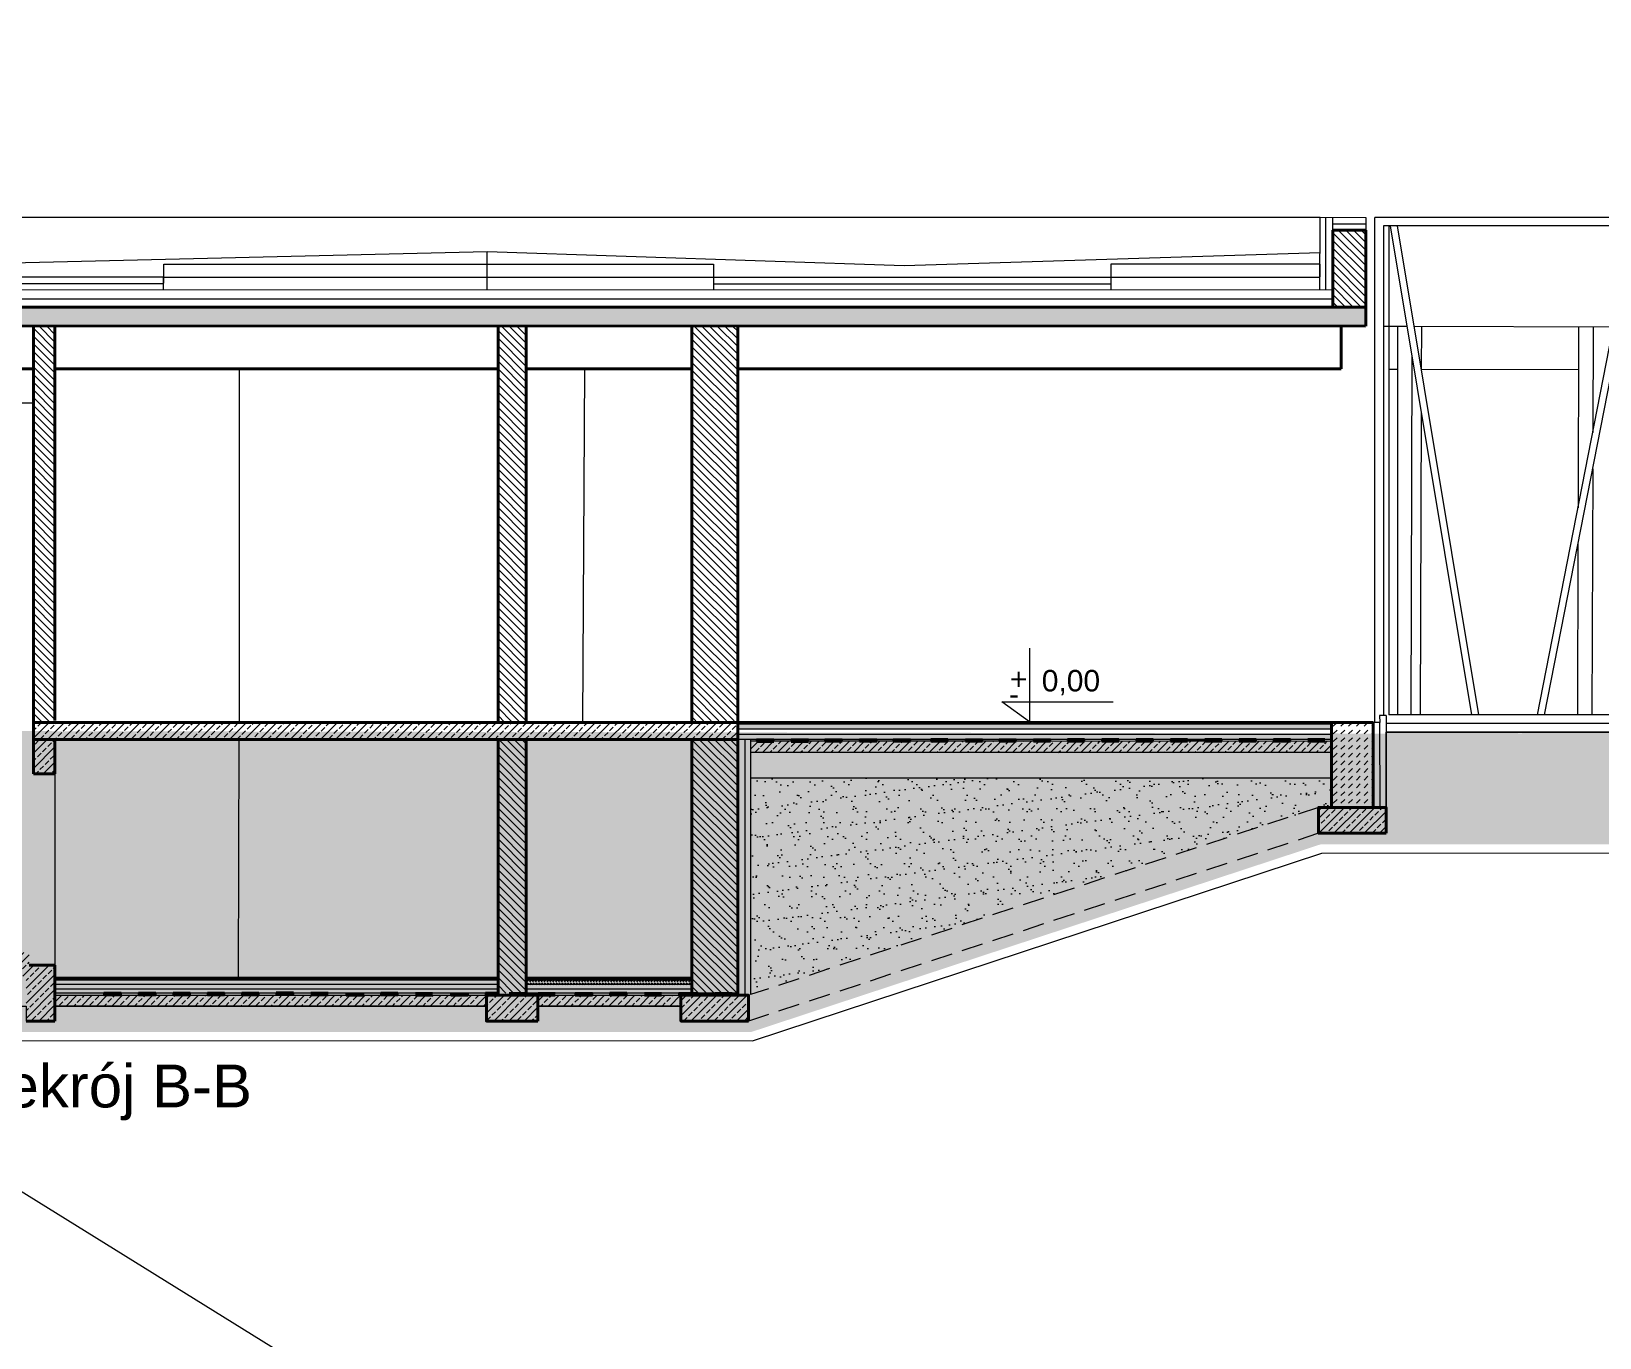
# Model space of a CAD drawing. Header units: millimetres. Extents: x -105266 to 178069, y 491 to 168574.
# Drawn here: x -73121 to -71294, y 32028 to 33551 of the extents above; entities that cross this region are included whole.
import ezdxf

# ---------------------------------------------------------------- set-up
doc = ezdxf.new("R2010")
doc.units = ezdxf.units.MM
doc.linetypes.add('HIDDENX2', pattern=[0.75, 0.5, -0.25])
for name, color, linetype, lineweight in [('A-L-W', 123, 'Continuous', 15), ('A-L-W-nad', 123, 'HIDDENX2', 15), ('A-sc murowane', 2, 'Continuous', 40), ('A-sc wykończenie', 6, 'Continuous', 18), ('A-SC-MUROWANE', 2, 'Continuous', 40), ('A-wykończenia', 6, 'Continuous', 13), ('AVG', 123, 'Continuous', 15), ('izolacja2', 4, 'BATTING', 9), ('stolarka', 1, 'Continuous', 5), ('ściany murowane', 2, 'Continuous', 40)]:
    doc.layers.add(name, color=color, linetype=linetype, lineweight=lineweight)
doc.styles.get("Standard").update_dxf_attribs({"font": 'arial.ttf'})
doc.linetypes.add('BATTING', pattern='A,0.00254,-2.54,[134,ltypeshp.shx,S=2.54,R=0,X=-2.54,Y=0],-5.08,[134,ltypeshp.shx,S=2.54,R=180,X=2.54,Y=0],-2.54', length=10.16254)
pattern_1 = [(37.5, (-104310.518, -15240.66), (-0.8000156, 24.470662), [0, -19.304, 0, -21.59, 0, -20.6375]), (7.5, (-104310.518, -15240.66), (22.476164, 35.841255), [0, -10.414, 0, -17.399, 0, -6.6675]), (327.5, (-104326.14, -15240.66), (39.5496185, 0.071859), [0, -6.35, 0, -22.86, 0, -29.845]), (317.5, (-104326.14, -15240.66), (38.177823, 11.146466), [0, -3.175, 0, -14.986, 0, -17.145])]
pattern_2 = [(45, (-104310.518, -15240.66), (-8.8388348, 8.8388348), []), (45, (-104301.693, -15240.66), (-8.8388348, 8.8388348), [6, -2.5])]
pattern_3 = [(315, (-104310.518, -15240.66), (4.49012806, 4.49012806), [])]

msp = doc.modelspace()

# ---------------------------------------------------------------- hatches: boundary and pattern name
h = msp.add_hatch()
h.set_pattern_fill('DASH', color=256, scale=0.75, angle=45)
h.set_pattern_definition([(45, (-98489.5947, -14279.0043), (2e-16, 3.36759605), [2.38125, -2.38125])])
edge = h.paths.add_edge_path()
edge.add_line((-71606.45, 32737.22), (-71606.45, 32743.23))
edge.add_line((-71606.45, 32737.22), (-72298.37, 32737.22))
edge.add_line((-72298.37, 32743.22), (-72298.37, 32737.22))
edge.add_line((-71606.46, 32743.23), (-72298.37, 32743.22))
h = msp.add_hatch()
h.set_pattern_fill('DASH', color=256, scale=0.75, angle=45)
h.set_pattern_definition([(45, (-96646.2346, -25122.3797), (2e-16, 3.367596045), [2.38125, -2.38125])])
edge = h.paths.add_edge_path()
edge.add_line((-72577.64, 32445.64), (-73093.98, 32445.63))
edge.add_line((-72577.64, 32439.65), (-72577.64, 32445.64))
edge.add_line((-72577.64, 32439.65), (-73093.98, 32439.63))
edge.add_line((-73093.98, 32445.63), (-73093.98, 32439.63))
h = msp.add_hatch()
h.set_pattern_fill('DASH', color=256, scale=0.75, angle=45)
h.set_pattern_definition([(45, (-96097.0407, -25122.3713), (2e-16, 3.367596045), [2.38125, -2.38125])])
edge = h.paths.add_edge_path()
edge.add_line((-72351.88, 32445.67), (-72544.78, 32445.64))
edge.add_line((-72351.88, 32439.67), (-72351.88, 32445.67))
edge.add_line((-72351.88, 32439.67), (-72544.78, 32439.64))
edge.add_line((-72544.78, 32445.64), (-72544.78, 32439.64))
at = {"layer": 'AVG', "linetype": 'Continuous', "ltscale": 50}
h = msp.add_hatch(dxfattribs=at)
h.set_pattern_fill('LINE', color=256, scale=2, angle=315)
h.set_pattern_definition(pattern_3)
edge = h.paths.add_edge_path()
edge.add_line((-71566.62, 33229.33), (-71604.93, 33229.33))
edge.add_line((-71604.93, 33229.33), (-71604.93, 33318.97))
edge.add_line((-71604.93, 33318.97), (-71566.61, 33318.97))
edge.add_line((-71566.61, 33318.97), (-71566.63, 33229.33))
h = msp.add_hatch(dxfattribs=at)
h.set_pattern_fill('JIS_STN_2.5', color=256, scale=5)
h.set_pattern_definition(pattern_2)
h.paths.add_polyline_path([(-73909.58, 33207.41), (-73906.89, 33213.53), (-73905.58, 33229.41), (-71566.62, 33229.33), (-71566.62, 33207.32)])
h = msp.add_hatch(dxfattribs=at)
h.set_pattern_fill('LINE', color=256, scale=2, angle=315)
h.set_pattern_definition(pattern_3)
h.paths.add_polyline_path([(-73118.96, 32745.35), (-73093.96, 32745.35), (-73093.93, 33207.36), (-73118.93, 33207.36)])
h = msp.add_hatch(dxfattribs=at)
h.set_pattern_fill('LINE', color=256, scale=2, angle=315)
h.set_pattern_definition(pattern_3)
h.paths.add_polyline_path([(-72544.77, 32745.32), (-72577.62, 32745.32), (-72577.59, 33207.32), (-72544.74, 33207.32)])
h = msp.add_hatch(dxfattribs=at)
h.set_pattern_fill('LINE', color=256, scale=2, angle=315)
h.set_pattern_definition(pattern_3)
h.paths.add_polyline_path([(-72351.83, 33207.31), (-72298.4, 33207.31), (-72298.4, 32747.31), (-72351.83, 32747.31)])
h = msp.add_hatch(dxfattribs=at)
h.set_pattern_fill('AR-SAND', color=256, scale=0.5)
h.set_pattern_definition(pattern_1)
edge = h.paths.add_edge_path()
edge.add_line((-75032.17, 32738.59), (-74967.58, 32511.75))
edge.add_line((-74967.58, 32511.75), (-74231.39, 32511.75))
edge.add_line((-74231.39, 32511.75), (-73845.06, 32384.4))
edge.add_line((-73845.06, 32384.4), (-72282.93, 32384.31))
edge.add_line((-72282.93, 32384.31), (-71619.48, 32603.02))
edge.add_line((-71619.48, 32603.02), (-70381.93, 32603.16))
edge.add_line((-70381.93, 32603.16), (-70336.86, 32730.07))
edge.add_line((-75032.16, 32738.55), (-74859.78, 32738.55))
edge.add_line((-74859.78, 32738.55), (-74859.78, 32554.87))
edge.add_line((-74859.78, 32554.87), (-74862.54, 32554.87))
edge.add_line((-74862.54, 32554.87), (-74862.54, 32524.83))
edge.add_line((-74862.54, 32524.83), (-74802.54, 32524.84))
edge.add_line((-74229.58, 32524.73), (-74802.54, 32524.84))
edge.add_line((-74229.58, 32524.75), (-73842.3, 32397.18))
edge.add_line((-73842.3, 32397.18), (-73782.3, 32397.18))
edge.add_line((-73782.3, 32397.18), (-73782.3, 32414.4))
edge.add_line((-73782.3, 32414.4), (-73556.49, 32414.39))
edge.add_line((-73556.49, 32414.39), (-73556.49, 32397.18))
edge.add_line((-73556.49, 32397.18), (-73496.49, 32397.19))
edge.add_line((-73496.49, 32397.19), (-73496.49, 32414.65))
edge.add_line((-73496.49, 32414.65), (-73127.52, 32414.65))
edge.add_line((-73127.52, 32414.65), (-73127.52, 32397.19))
edge.add_line((-73127.52, 32397.19), (-73093.98, 32397.19))
edge.add_line((-73093.98, 32397.19), (-73093.98, 32414.65))
edge.add_line((-73093.98, 32414.65), (-72591.21, 32414.67))
edge.add_line((-72591.21, 32414.67), (-72591.21, 32397.15))
edge.add_line((-72591.21, 32397.15), (-72531.21, 32397.15))
edge.add_line((-72531.21, 32397.15), (-72531.21, 32414.63))
edge.add_line((-72531.21, 32414.63), (-72364.55, 32414.63))
edge.add_line((-72364.55, 32414.63), (-72364.55, 32397.06))
edge.add_line((-72364.55, 32397.06), (-72285.74, 32397.06))
edge.add_line((-71621.57, 32616.02), (-72285.74, 32397.07))
edge.add_line((-71621.57, 32616.02), (-71542.76, 32616.02))
edge.add_line((-71542.76, 32616.02), (-71542.75, 32733.97))
edge.add_line((-71542.75, 32733.97), (-70460.98, 32733.91))
edge.add_line((-70460.98, 32733.91), (-70460.99, 32730.06))
edge.add_line((-70460.99, 32730.06), (-70336.86, 32730.07))
h = msp.add_hatch(dxfattribs=at)
h.set_pattern_fill('JIS_STN_2.5', color=256, scale=5)
h.set_pattern_definition(pattern_2)
edge = h.paths.add_edge_path()
edge.add_line((-73118.96, 32724.13), (-73118.96, 32745.35))
edge.add_line((-73118.96, 32745.35), (-72298.4, 32745.3))
edge.add_line((-72298.4, 32745.3), (-72298.4, 32725.31))
edge.add_line((-72298.4, 32725.31), (-73118.96, 32725.45))
h = msp.add_hatch(dxfattribs=at)
h.set_pattern_fill('DASH', color=256, scale=2, angle=45)
h.set_pattern_definition([(45, (-104310.518, -15240.66), (9e-16, 8.9802561), [6.35, -6.35])])
edge = h.paths.add_edge_path()
edge.add_line((-71557.76, 32646.15), (-71557.77, 32745.26))
edge.add_line((-71557.77, 32745.26), (-71606.42, 32745.26))
edge.add_line((-71606.42, 32745.26), (-71606.4, 32646.15))
edge.add_line((-71606.4, 32646.15), (-71557.76, 32646.15))
h = msp.add_hatch(dxfattribs=at)
h.set_pattern_fill('JIS_STN_2.5', color=256, scale=5)
h.set_pattern_definition(pattern_2)
h.paths.add_polyline_path([(-73118.96, 32685.36), (-73118.96, 32724.13), (-73093.96, 32724.13), (-73093.96, 32685.36)])
h = msp.add_hatch(dxfattribs=at)
h.set_pattern_fill('LINE', color=256, scale=2, angle=315)
h.set_pattern_definition(pattern_3)
h.paths.add_polyline_path([(-72544.78, 32429.66), (-72577.64, 32429.67), (-72577.64, 32725.36), (-72544.77, 32725.32)])
h = msp.add_hatch(dxfattribs=at)
h.set_pattern_fill('LINE', color=256, scale=2, angle=315)
h.set_pattern_definition(pattern_3)
h.paths.add_polyline_path([(-72351.88, 32429.65), (-72298.42, 32429.65), (-72298.4, 32725.31), (-72351.86, 32725.31)])
h = msp.add_hatch(dxfattribs=at)
h.set_pattern_fill('JIS_STN_2.5', color=256, scale=5)
h.set_pattern_definition([(45, (-95808.818, -25123.69), (-8.8388348, 8.8388348), []), (45, (-95799.993, -25123.69), (-8.8388348, 8.8388348), [6, -2.5])])
edge = h.paths.add_edge_path()
edge.add_line((-71606.42, 32710.22), (-71606.45, 32723.23))
edge.add_line((-71606.42, 32710.22), (-72283.4, 32710.22))
edge.add_line((-71606.45, 32723.23), (-72283.4, 32723.24))
edge.add_line((-72283.4, 32710.22), (-72283.4, 32723.24))
h = msp.add_hatch(dxfattribs=at)
h.set_pattern_fill('AR-SAND', color=256, scale=0.2)
h.set_pattern_definition([(37.5, (-95808.8575, -25125.8615), (-0.3200063, 9.7882647), [0, -7.7216, 0, -8.636, 0, -8.255]), (7.5, (-95808.858, -25125.861), (8.9904657, 14.336502), [0, -4.1656, 0, -6.9596, 0, -2.667]), (327.5, (-95815.106, -25125.8615), (15.8198474, 0.0287437), [0, -2.54, 0, -9.144, 0, -11.938]), (317.5, (-95815.106, -25125.861), (15.271129, 4.4585865), [0, -1.27, 0, -5.9944, 0, -6.858])])
edge = h.paths.add_edge_path()
edge.add_line((-71606.42, 32680.22), (-72283.4, 32680.22))
edge.add_line((-72283.4, 32680.22), (-72283.4, 32710.22))
edge.add_line((-71606.46, 32710.22), (-72283.4, 32710.22))
edge.add_line((-71606.46, 32678.05), (-71606.42, 32710.22))
h = msp.add_hatch(dxfattribs=at)
h.set_pattern_fill('AR-SAND', color=256, scale=0.5)
h.set_pattern_definition(pattern_1)
h.paths.add_polyline_path([(-71621.57, 32646.15), (-72283.42, 32427.95), (-72283.4, 32680.22), (-71606.42, 32680.18), (-71606.42, 32646.15)])
h = msp.add_hatch(dxfattribs=at)
h.set_pattern_fill('JIS_STN_2.5', color=256, scale=5)
h.set_pattern_definition(pattern_2)
h.paths.add_polyline_path([(-71542.76, 32616.03), (-71542.76, 32646.15), (-71621.57, 32646.15), (-71621.57, 32616.02)])
h = msp.add_hatch(dxfattribs=at)
h.set_pattern_fill('JIS_STN_2.5', color=256, scale=5)
h.set_pattern_definition(pattern_2)
edge = h.paths.add_edge_path()
edge.add_line((-73538.99, 32583.39), (-73538.99, 32597.39))
edge.add_line((-73538.99, 32597.39), (-73363.96, 32597.31))
edge.add_line((-73363.96, 32597.31), (-73363.96, 32582.4))
edge.add_line((-73363.96, 32582.4), (-73333.97, 32582.39))
edge.add_line((-73333.97, 32582.39), (-73333.97, 32567.39))
edge.add_line((-73333.97, 32567.39), (-73303.97, 32567.39))
edge.add_line((-73303.97, 32567.39), (-73303.97, 32552.39))
edge.add_line((-73303.97, 32552.39), (-73273.97, 32552.39))
edge.add_line((-73273.97, 32552.39), (-73273.97, 32537.39))
edge.add_line((-73273.97, 32537.39), (-73243.97, 32537.39))
edge.add_line((-73243.97, 32537.39), (-73243.97, 32522.39))
edge.add_line((-73243.97, 32522.39), (-73213.97, 32522.39))
edge.add_line((-73213.97, 32522.39), (-73213.97, 32507.39))
edge.add_line((-73213.97, 32507.39), (-73183.97, 32507.38))
edge.add_line((-73183.97, 32507.38), (-73183.97, 32492.38))
edge.add_line((-73183.97, 32492.38), (-73153.97, 32492.38))
edge.add_line((-73153.97, 32492.38), (-73153.97, 32477.38))
edge.add_line((-73153.97, 32477.38), (-73123.98, 32477.38))
edge.add_line((-73123.98, 32477.38), (-73123.98, 32462.38))
edge.add_line((-73123.98, 32462.38), (-73093.98, 32462.36))
edge.add_line((-73093.98, 32462.36), (-73093.98, 32397.19))
edge.add_line((-73093.98, 32397.19), (-73127.52, 32397.19))
edge.add_line((-73127.52, 32397.19), (-73127.52, 32447.66))
edge.add_line((-73127.52, 32447.66), (-73399.36, 32583.32))
edge.add_line((-73399.36, 32583.32), (-73538.99, 32583.32))
h = msp.add_hatch(dxfattribs=at)
h.set_pattern_fill('JIS_STN_2.5', color=256, scale=5)
h.set_pattern_definition([(45, (-103889.38, -15240.66), (-8.8388348, 8.8388348), []), (45, (-103880.555, -15240.66), (-8.8388348, 8.8388348), [6, -2.5])])
h.paths.add_polyline_path([(-73093.98, 32414.65), (-73093.98, 32427.22), (-72591.21, 32427.23), (-72591.21, 32414.65)])
h = msp.add_hatch(dxfattribs=at)
h.set_pattern_fill('JIS_STN_2.5', color=256, scale=5)
h.set_pattern_definition(pattern_2)
edge = h.paths.add_edge_path()
edge.add_line((-72531.21, 32397.16), (-72531.21, 32427.19))
edge.add_line((-72531.21, 32427.19), (-72591.21, 32427.19))
edge.add_line((-72591.21, 32427.19), (-72591.21, 32397.15))
edge.add_line((-72591.21, 32397.15), (-72531.21, 32397.15))
h = msp.add_hatch(dxfattribs=at)
h.set_pattern_fill('JIS_STN_2.5', color=256, scale=5)
h.set_pattern_definition([(45, (-103345.245, -15240.684), (-8.8388348, 8.8388348), []), (45, (-103336.42, -15240.684), (-8.8388348, 8.8388348), [6, -2.5])])
h.paths.add_polyline_path([(-72364.55, 32414.63), (-72364.56, 32427.18), (-72285.74, 32427.18), (-72285.74, 32427.19), (-72531.21, 32427.19), (-72531.21, 32414.63)])
h = msp.add_hatch(dxfattribs=at)
h.set_pattern_fill('JIS_STN_2.5', color=256, scale=5)
h.set_pattern_definition(pattern_2)
h.paths.add_polyline_path([(-72285.74, 32397.07), (-72285.74, 32427.18), (-72364.56, 32427.18), (-72364.55, 32397.06)])
at = {"layer": 'ściany murowane', "linetype": 'Continuous', "ltscale": 50}
h = msp.add_hatch(dxfattribs=at)
h.set_pattern_fill('LINE', color=5)
h.set_pattern_definition([(0, (-8852575.17947, -5705962.63428), (0, 0.125), [])])
edge = h.paths.add_edge_path()
edge.add_line((-71953.85, 32723.24), (-71953.85, 32725.24))
edge.add_line((-71953.85, 32725.24), (-71933.85, 32725.24))
edge.add_line((-71933.85, 32725.24), (-71933.85, 32723.24))
edge.add_line((-71933.85, 32723.24), (-72283.4, 32723.24))
h = msp.add_hatch(dxfattribs=at)
h.set_pattern_fill('LINE', color=5)
h.set_pattern_definition([(0, (-8852897.78722, -5705962.65283), (0, 0.125), [])])
edge = h.paths.add_edge_path()
edge.add_line((-72276.46, 32723.22), (-72276.46, 32725.22))
edge.add_line((-72276.46, 32725.22), (-72256.46, 32725.22))
edge.add_line((-72256.46, 32725.22), (-72256.46, 32723.22))
edge.add_line((-72256.46, 32723.22), (-72276.46, 32723.22))
h = msp.add_hatch(dxfattribs=at)
h.set_pattern_fill('LINE', color=5)
h.set_pattern_definition([(0, (-8852857.31166, -5705962.65525), (0, 0.125), [])])
edge = h.paths.add_edge_path()
edge.add_line((-72235.99, 32723.22), (-72235.99, 32725.22))
edge.add_line((-72235.99, 32725.22), (-72215.99, 32725.22))
edge.add_line((-72215.99, 32725.22), (-72215.99, 32723.22))
edge.add_line((-72215.99, 32723.22), (-72235.99, 32723.22))
h = msp.add_hatch(dxfattribs=at)
h.set_pattern_fill('LINE', color=5)
h.set_pattern_definition([(0, (-8852818.126, -5705962.63911), (0, 0.125), [])])
edge = h.paths.add_edge_path()
edge.add_line((-72196.8, 32723.23), (-72196.8, 32725.23))
edge.add_line((-72196.8, 32725.23), (-72176.8, 32725.23))
edge.add_line((-72176.8, 32725.23), (-72176.8, 32723.23))
edge.add_line((-72176.8, 32723.23), (-72196.8, 32723.23))
h = msp.add_hatch(dxfattribs=at)
h.set_pattern_fill('LINE', color=5)
h.set_pattern_definition([(0, (-8852777.65045, -5705962.64152), (0, 0.125), [])])
edge = h.paths.add_edge_path()
edge.add_line((-72156.32, 32723.23), (-72156.32, 32725.23))
edge.add_line((-72156.32, 32725.23), (-72136.32, 32725.23))
edge.add_line((-72136.32, 32725.23), (-72136.32, 32723.23))
edge.add_line((-72136.32, 32723.23), (-72156.32, 32723.23))
h = msp.add_hatch(dxfattribs=at)
h.set_pattern_fill('LINE', color=5)
h.set_pattern_definition([(0, (-8852738.46492, -5705962.63669), (0, 0.125), [])])
edge = h.paths.add_edge_path()
edge.add_line((-72117.14, 32723.24), (-72117.14, 32725.24))
edge.add_line((-72117.14, 32725.24), (-72097.14, 32725.24))
edge.add_line((-72097.14, 32725.24), (-72097.14, 32723.24))
edge.add_line((-72097.14, 32723.24), (-72117.14, 32723.24))
h = msp.add_hatch(dxfattribs=at)
h.set_pattern_fill('LINE', color=5)
h.set_pattern_definition([(0, (-8852694.83247, -5705962.63669), (0, 0.125), [])])
edge = h.paths.add_edge_path()
edge.add_line((-72073.51, 32723.24), (-72073.51, 32725.24))
edge.add_line((-72073.51, 32725.24), (-72053.51, 32725.24))
edge.add_line((-72053.51, 32725.24), (-72053.51, 32723.24))
edge.add_line((-72053.51, 32723.24), (-72073.51, 32723.24))
h = msp.add_hatch(dxfattribs=at)
h.set_pattern_fill('LINE', color=5)
h.set_pattern_definition([(0, (-8852654.35692, -5705962.63911), (0, 0.125), [])])
edge = h.paths.add_edge_path()
edge.add_line((-72033.03, 32723.23), (-72033.03, 32725.23))
edge.add_line((-72033.03, 32725.23), (-72013.03, 32725.23))
edge.add_line((-72013.03, 32725.23), (-72013.03, 32723.23))
edge.add_line((-72013.03, 32723.23), (-72033.03, 32723.23))
h = msp.add_hatch(dxfattribs=at)
h.set_pattern_fill('LINE', color=5)
h.set_pattern_definition([(0, (-8852615.17126, -5705962.63669), (0, 0.125), [])])
edge = h.paths.add_edge_path()
edge.add_line((-71993.85, 32723.24), (-71993.85, 32725.24))
edge.add_line((-71993.85, 32725.24), (-71973.85, 32725.24))
edge.add_line((-71973.85, 32725.24), (-71973.85, 32723.24))
edge.add_line((-71973.85, 32723.24), (-71993.85, 32723.24))
h = msp.add_hatch(dxfattribs=at)
h.set_pattern_fill('LINE', color=5)
h.set_pattern_definition([(0, (-8852535.52507, -5705962.34627), (0, 0.125), [])])
edge = h.paths.add_edge_path()
edge.add_line((-71914.2, 32723.53), (-71914.2, 32725.53))
edge.add_line((-71914.2, 32725.53), (-71894.2, 32725.53))
edge.add_line((-71894.2, 32725.53), (-71894.2, 32723.53))
edge.add_line((-71894.2, 32723.53), (-71914.2, 32723.53))
h = msp.add_hatch(dxfattribs=at)
h.set_pattern_fill('LINE', color=5)
h.set_pattern_definition([(0, (-8852495.5247, -5705962.34627), (0, 0.125), [])])
edge = h.paths.add_edge_path()
edge.add_line((-71874.2, 32723.53), (-71874.2, 32725.53))
edge.add_line((-71874.2, 32725.53), (-71854.2, 32725.53))
edge.add_line((-71854.2, 32725.53), (-71854.2, 32723.53))
edge.add_line((-71854.2, 32723.53), (-71874.2, 32723.53))
h = msp.add_hatch(dxfattribs=at)
h.set_pattern_fill('LINE', color=5)
h.set_pattern_definition([(0, (-8852455.52446, -5705962.35328), (0, 0.125), [])])
edge = h.paths.add_edge_path()
edge.add_line((-71834.2, 32723.52), (-71834.2, 32725.52))
edge.add_line((-71834.2, 32725.52), (-71814.2, 32725.52))
edge.add_line((-71814.2, 32725.52), (-71814.2, 32723.52))
edge.add_line((-71814.2, 32723.52), (-71834.2, 32723.52))
h = msp.add_hatch(dxfattribs=at)
h.set_pattern_fill('LINE', color=5)
h.set_pattern_definition([(0, (-8852415.52421, -5705962.35359), (0, 0.125), [])])
edge = h.paths.add_edge_path()
edge.add_line((-71794.2, 32723.52), (-71794.2, 32725.52))
edge.add_line((-71794.2, 32725.52), (-71774.2, 32725.52))
edge.add_line((-71774.2, 32725.52), (-71774.2, 32723.52))
edge.add_line((-71774.2, 32723.52), (-71794.2, 32723.52))
h = msp.add_hatch(dxfattribs=at)
h.set_pattern_fill('LINE', color=5)
h.set_pattern_definition([(0, (-8852375.52409, -5705962.35969), (0, 0.125), [])])
edge = h.paths.add_edge_path()
edge.add_line((-71754.2, 32723.51), (-71754.2, 32725.51))
edge.add_line((-71754.2, 32725.51), (-71734.2, 32725.51))
edge.add_line((-71734.2, 32725.51), (-71734.2, 32723.51))
edge.add_line((-71734.2, 32723.51), (-71754.2, 32723.51))
h = msp.add_hatch(dxfattribs=at)
h.set_pattern_fill('LINE', color=5)
h.set_pattern_definition([(0, (-8852335.52385, -5705962.36213), (0, 0.125), [])])
edge = h.paths.add_edge_path()
edge.add_line((-71714.2, 32723.51), (-71714.2, 32725.51))
edge.add_line((-71714.2, 32725.51), (-71694.2, 32725.51))
edge.add_line((-71694.2, 32725.51), (-71694.2, 32723.51))
edge.add_line((-71694.2, 32723.51), (-71714.2, 32723.51))
h = msp.add_hatch(dxfattribs=at)
h.set_pattern_fill('LINE', color=5)
h.set_pattern_definition([(0, (-8852295.52348, -5705962.33925), (0, 0.125), [])])
edge = h.paths.add_edge_path()
edge.add_line((-71674.2, 32723.53), (-71674.2, 32725.53))
edge.add_line((-71674.2, 32725.53), (-71654.2, 32725.53))
edge.add_line((-71654.2, 32725.53), (-71654.2, 32723.53))
edge.add_line((-71654.2, 32723.53), (-71674.2, 32723.53))
h = msp.add_hatch(dxfattribs=at)
h.set_pattern_fill('LINE', color=5)
h.set_pattern_definition([(0, (-8852255.52324, -5705962.34322), (0, 0.125), [])])
edge = h.paths.add_edge_path()
edge.add_line((-71634.2, 32723.53), (-71634.2, 32725.53))
edge.add_line((-71634.2, 32725.53), (-71621.5, 32725.53))
edge.add_line((-71621.5, 32725.53), (-71621.42, 32723.52))
edge.add_line((-71621.42, 32723.52), (-71634.2, 32723.53))
h = msp.add_hatch(dxfattribs=at)
h.set_pattern_fill('LINE', color=5)
h.set_pattern_definition([(0, (-8852255.47735, -5705962.34842), (0, 0.125), [])])
edge = h.paths.add_edge_path()
edge.add_line((-71634.15, 32723.53), (-71634.15, 32725.52))
edge.add_line((-71634.15, 32725.52), (-71614.15, 32725.53))
edge.add_line((-71614.15, 32725.53), (-71614.15, 32723.52))
edge.add_line((-71614.15, 32723.52), (-71634.15, 32723.52))
h = msp.add_hatch(dxfattribs=at)
h.set_pattern_fill('LINE', color=5)
h.set_pattern_definition([(0, (-8853658.19201, -5706258.21451), (0, 0.125), [])])
edge = h.paths.add_edge_path()
edge.add_line((-73036.87, 32427.66), (-73036.87, 32429.66))
edge.add_line((-73036.87, 32429.66), (-73016.87, 32429.66))
edge.add_line((-73016.87, 32429.66), (-73016.87, 32427.66))
edge.add_line((-73016.87, 32427.66), (-73036.87, 32427.66))
h = msp.add_hatch(dxfattribs=at)
h.set_pattern_fill('LINE', color=5)
h.set_pattern_definition([(0, (-8853617.90988, -5706258.20714), (0, 0.125), [])])
edge = h.paths.add_edge_path()
edge.add_line((-72996.58, 32427.67), (-72996.58, 32429.67))
edge.add_line((-72996.58, 32429.67), (-72976.58, 32429.67))
edge.add_line((-72976.58, 32429.67), (-72976.58, 32427.67))
edge.add_line((-72976.58, 32427.67), (-72996.58, 32427.67))
h = msp.add_hatch(dxfattribs=at)
h.set_pattern_fill('PLASTI', color=5)
h.set_pattern_definition([(0, (-8853537.6275, -5706258.20437), (0, 0.25), []), (0, (-8853537.6275, -5706258.17312), (0, 0.25), []), (0, (-8853537.6275, -5706258.14187), (0, 0.25), []), (0, (-8853537.6275, -5706258.04812), (0, 0.25), [])])
edge = h.paths.add_edge_path()
edge.add_line((-72956.3, 32427.67), (-72956.3, 32429.67))
edge.add_line((-72956.3, 32429.67), (-72936.3, 32429.67))
edge.add_line((-72936.3, 32429.67), (-72936.3, 32427.67))
edge.add_line((-72936.3, 32427.67), (-72956.3, 32427.67))
h = msp.add_hatch(dxfattribs=at)
h.set_pattern_fill('LINE', color=5)
h.set_pattern_definition([(0, (-8853537.62751, -5706258.20437), (0, 0.125), [])])
edge = h.paths.add_edge_path()
edge.add_line((-72916.3, 32427.67), (-72916.3, 32429.67))
edge.add_line((-72916.3, 32429.67), (-72896.3, 32429.67))
edge.add_line((-72896.3, 32429.67), (-72896.3, 32427.67))
edge.add_line((-72896.3, 32427.67), (-72916.3, 32427.67))
h = msp.add_hatch(dxfattribs=at)
h.set_pattern_fill('LINE', color=5)
h.set_pattern_definition([(0, (-8853497.61909, -5706258.20805), (0, 0.125), [])])
edge = h.paths.add_edge_path()
edge.add_line((-72876.29, 32427.67), (-72876.29, 32429.67))
edge.add_line((-72876.29, 32429.67), (-72856.29, 32429.67))
edge.add_line((-72856.29, 32429.67), (-72856.29, 32427.67))
edge.add_line((-72856.29, 32427.67), (-72876.29, 32427.67))
h = msp.add_hatch(dxfattribs=at)
h.set_pattern_fill('LINE', color=5)
h.set_pattern_definition([(0, (-8853457.34167, -5706257.75796), (0, 0.125), [])])
edge = h.paths.add_edge_path()
edge.add_line((-72836.02, 32428.12), (-72836.02, 32430.12))
edge.add_line((-72836.02, 32430.12), (-72816.02, 32430.12))
edge.add_line((-72816.02, 32430.12), (-72816.02, 32428.12))
edge.add_line((-72816.02, 32428.12), (-72836.02, 32428.12))
h = msp.add_hatch(dxfattribs=at)
h.set_pattern_fill('PLASTI', color=5)
h.set_pattern_definition([(0, (-8853377.05459, -5706258.1979), (0, 0.25), []), (0, (-8853377.05459, -5706258.16666), (0, 0.25), []), (0, (-8853377.05459, -5706258.1354), (0, 0.25), []), (0, (-8853377.05459, -5706258.04166), (0, 0.25), [])])
edge = h.paths.add_edge_path()
edge.add_line((-72795.73, 32427.68), (-72795.73, 32429.68))
edge.add_line((-72795.73, 32429.68), (-72775.73, 32429.68))
edge.add_line((-72775.73, 32429.68), (-72775.73, 32427.68))
edge.add_line((-72775.73, 32427.68), (-72795.73, 32427.68))
h = msp.add_hatch(dxfattribs=at)
h.set_pattern_fill('LINE', color=5)
h.set_pattern_definition([(0, (-8853375.90784, -5706258.68616), (0, 0.125), [])])
edge = h.paths.add_edge_path()
edge.add_line((-72754.58, 32427.19), (-72754.58, 32429.19))
edge.add_line((-72754.58, 32429.19), (-72734.58, 32429.19))
edge.add_line((-72734.58, 32429.19), (-72734.58, 32427.19))
edge.add_line((-72734.58, 32427.19), (-72754.58, 32427.19))
h = msp.add_hatch(dxfattribs=at)
h.set_pattern_fill('LINE', color=5)
h.set_pattern_definition([(0, (-8853335.63042, -5706258.23607), (0, 0.125), [])])
edge = h.paths.add_edge_path()
edge.add_line((-72714.3, 32427.64), (-72714.3, 32429.64))
edge.add_line((-72714.3, 32429.64), (-72694.3, 32429.64))
edge.add_line((-72694.3, 32429.64), (-72694.3, 32427.64))
edge.add_line((-72694.3, 32427.64), (-72714.3, 32427.64))
h = msp.add_hatch(dxfattribs=at)
h.set_pattern_fill('PLASTI', color=5)
h.set_pattern_definition([(0, (-8853255.34333, -5706258.67602), (0, 0.25), []), (0, (-8853255.34333, -5706258.64477), (0, 0.25), []), (0, (-8853255.34333, -5706258.61352), (0, 0.25), []), (0, (-8853255.34333, -5706258.51977), (0, 0.25), [])])
edge = h.paths.add_edge_path()
edge.add_line((-72674.02, 32427.2), (-72674.02, 32429.2))
edge.add_line((-72674.02, 32429.2), (-72654.02, 32429.2))
edge.add_line((-72654.02, 32429.2), (-72654.02, 32427.2))
edge.add_line((-72654.02, 32427.2), (-72674.02, 32427.2))
h = msp.add_hatch(dxfattribs=at)
h.set_pattern_fill('LINE', color=5)
h.set_pattern_definition([(0, (-8853253.91836, -5706258.68616), (0, 0.125), [])])
edge = h.paths.add_edge_path()
edge.add_line((-72632.59, 32427.19), (-72632.59, 32429.19))
edge.add_line((-72632.59, 32429.19), (-72612.59, 32429.19))
edge.add_line((-72612.59, 32429.19), (-72612.59, 32427.19))
edge.add_line((-72612.59, 32427.19), (-72632.59, 32427.19))
h = msp.add_hatch(dxfattribs=at)
h.set_pattern_fill('LINE', color=5)
h.set_pattern_definition([(0, (-8853213.64094, -5706258.23607), (0, 0.125), [])])
edge = h.paths.add_edge_path()
edge.add_line((-72592.31, 32427.64), (-72592.31, 32429.64))
edge.add_line((-72592.31, 32429.64), (-72577.64, 32429.64))
edge.add_line((-72577.64, 32429.64), (-72577.64, 32427.64))
edge.add_line((-72577.64, 32427.64), (-72592.31, 32427.64))
h = msp.add_hatch(dxfattribs=at)
h.set_pattern_fill('PLASTI', color=5)
h.set_pattern_definition([(0, (-8853146.0539, -5706258.67106), (0, 0.25), []), (0, (-8853146.0539, -5706258.6398), (0, 0.25), []), (0, (-8853146.0539, -5706258.60856), (0, 0.25), []), (0, (-8853146.0539, -5706258.5148), (0, 0.25), [])])
edge = h.paths.add_edge_path()
edge.add_line((-72564.73, 32427.2), (-72564.73, 32429.2))
edge.add_line((-72564.73, 32429.2), (-72544.73, 32429.2))
edge.add_line((-72544.73, 32429.2), (-72544.73, 32427.2))
edge.add_line((-72544.73, 32427.2), (-72564.73, 32427.2))
h = msp.add_hatch(dxfattribs=at)
h.set_pattern_fill('PLASTI', color=5)
h.set_pattern_definition([(0, (-8853112.23566, -5706258.67106), (0, 0.25), []), (0, (-8853112.23566, -5706258.6398), (0, 0.25), []), (0, (-8853112.23566, -5706258.60856), (0, 0.25), []), (0, (-8853112.23566, -5706258.5148), (0, 0.25), [])])
edge = h.paths.add_edge_path()
edge.add_line((-72530.91, 32427.2), (-72530.91, 32429.2))
edge.add_line((-72530.91, 32429.2), (-72510.91, 32429.2))
edge.add_line((-72510.91, 32429.2), (-72510.91, 32427.2))
edge.add_line((-72510.91, 32427.2), (-72530.91, 32427.2))
h = msp.add_hatch(dxfattribs=at)
h.set_pattern_fill('LINE', color=5)
h.set_pattern_definition([(0, (-8853108.99338, -5706258.64886), (0, 0.125), [])])
edge = h.paths.add_edge_path()
edge.add_line((-72487.67, 32427.22), (-72487.67, 32429.22))
edge.add_line((-72487.67, 32429.22), (-72467.67, 32429.22))
edge.add_line((-72467.67, 32429.22), (-72467.67, 32427.22))
edge.add_line((-72467.67, 32427.22), (-72487.67, 32427.22))
h = msp.add_hatch(dxfattribs=at)
h.set_pattern_fill('LINE', color=5)
h.set_pattern_definition([(0, (-8853068.71596, -5706258.19877), (0, 0.125), [])])
edge = h.paths.add_edge_path()
edge.add_line((-72447.39, 32427.68), (-72447.39, 32429.67))
edge.add_line((-72447.39, 32429.67), (-72427.39, 32429.67))
edge.add_line((-72427.39, 32429.67), (-72427.39, 32427.67))
edge.add_line((-72427.39, 32427.67), (-72447.39, 32427.67))
h = msp.add_hatch(dxfattribs=at)
h.set_pattern_fill('PLASTI', color=5)
h.set_pattern_definition([(0, (-8852988.42888, -5706258.63872), (0, 0.25), []), (0, (-8852988.42888, -5706258.60747), (0, 0.25), []), (0, (-8852988.42888, -5706258.57622), (0, 0.25), []), (0, (-8852988.42888, -5706258.48247), (0, 0.25), [])])
edge = h.paths.add_edge_path()
edge.add_line((-72407.1, 32427.24), (-72407.1, 32429.23))
edge.add_line((-72407.1, 32429.23), (-72387.1, 32429.24))
edge.add_line((-72387.1, 32429.24), (-72387.1, 32427.23))
edge.add_line((-72387.1, 32427.23), (-72407.1, 32427.23))
h = msp.add_hatch(dxfattribs=at)
h.set_pattern_fill('LINE', color=5)
h.set_pattern_definition([(0, (-8852988.42888, -5706258.63872), (0, 0.125), [])])
h.paths.add_polyline_path([(-72345.76, 32427.24), (-72345.76, 32429.23), (-72367.1, 32429.23), (-72367.1, 32427.24), (-72367.1, 32427.23)])
h = msp.add_hatch(dxfattribs=at)
h.set_pattern_fill('PLASTI', color=5)
h.set_pattern_definition([(0, (-8852906.17047, -5706258.67769), (0, 0.25), []), (0, (-8852906.17047, -5706258.64644), (0, 0.25), []), (0, (-8852906.17047, -5706258.61519), (0, 0.25), []), (0, (-8852906.17047, -5706258.52144), (0, 0.25), [])])
edge = h.paths.add_edge_path()
edge.add_line((-72324.84, 32427.2), (-72324.84, 32429.2))
edge.add_line((-72324.84, 32429.2), (-72304.84, 32429.2))
edge.add_line((-72304.84, 32429.2), (-72304.84, 32427.2))
edge.add_line((-72304.84, 32427.2), (-72324.84, 32427.2))

# ---------------------------------------------------------------- linework, layer by layer
at = {"layer": 'A-L-W'}
for p, q in [((-73637.34, 33269.3), (-72590.47, 33294.33)), ((-72967.3, 33249.33), (-72967.29, 33279.32)), ((-72967.29, 33279.32), (-72326.43, 33279.32)), ((-72590.47, 33249.33), (-72590.47, 33279.32)), ((-72326.43, 33279.32), (-72326.43, 33249.32)), ((-71619.78, 33279.28), (-71863.52, 33279.28)), ((-71863.52, 33279.28), (-71863.52, 33249.27)), ((-71619.87, 33249.28), (-71619.78, 33279.28)), ((-72967.29, 33264.35), (-73342.32, 33264.35)), ((-72967.3, 33249.35), (-72967.29, 33264.35)), ((-72326.43, 33264.32), (-71863.52, 33264.29)), ((-73093.98, 32445.36), (-72577.64, 32445.34)), ((-72351.88, 32447.33), (-72351.88, 32447.33))]:
    msp.add_line(p, q, dxfattribs=at)
for points in [[(-73093.98, 32414.65), (-73093.98, 32427.22), (-72591.21, 32427.23), (-72591.21, 32414.65), (-73093.98, 32414.65)], [(-72364.55, 32414.63), (-72531.21, 32414.63)]]:
    msp.add_lwpolyline(points, dxfattribs=at)
at = {"layer": 'A-L-W-nad', "linetype": 'HIDDENX2', "ltscale": 50}
for p, q in [((-71621.57, 32646.15), (-72283.42, 32427.95)), ((-71621.57, 32616.02), (-72285.74, 32397.07))]:
    msp.add_line(p, q, dxfattribs=at)
at = {"layer": 'A-sc murowane'}
msp.add_line((-71595.23, 32745.26), (-71557.76, 32745.26), dxfattribs=at)
at = {"layer": 'A-sc wykończenie'}
for p, q in [((-71529.63, 33207.21), (-71529.65, 32753.97)), ((-71501.68, 33207.13), (-71501.84, 33155.21)), ((-71318.48, 33206.59), (-71319.13, 32995.52)), ((-71301.59, 33206.54), (-71301.97, 33083.33)), ((-71512.84, 33172.65), (-71514.13, 32753.97)), ((-71501.98, 33107.26), (-71503.07, 32753.97)), ((-71302.1, 33040.95), (-71302.98, 32753.96)), ((-71319.26, 32953.14), (-71319.87, 32753.96)), ((-72879.53, 32725.34), (-72880.39, 32447.35))]:
    msp.add_line(p, q, dxfattribs=at)
at = {"layer": 'A-SC-MUROWANE'}
for p, q in [((-71604.93, 33229.26), (-71604.93, 33318.97)), ((-71604.66, 33319), (-71566.61, 33319)), ((-71566.61, 33319), (-71604.66, 33319)), ((-71566.62, 33207.33), (-71566.61, 33319)), ((-71566.62, 33229.33), (-73905.58, 33229.41)), ((-71567, 33207.32), (-73926.23, 33207.41)), ((-73118.93, 33207.36), (-73118.96, 32725.36)), ((-73093.93, 33207.36), (-73093.96, 32747.36)), ((-72577.59, 33207.32), (-72577.62, 32745.32)), ((-72544.74, 33207.32), (-72544.77, 32745.31)), ((-72351.83, 33207.31), (-72351.86, 32747.31)), ((-72298.37, 33207.31), (-72298.37, 32725.36)), ((-71595.21, 33207.26), (-71595.21, 33157.26)), ((-73118.93, 33157.36), (-73515.08, 33157.38)), ((-72577.6, 33157.32), (-73093.93, 33157.36)), ((-72351.83, 33157.31), (-72544.74, 33157.32)), ((-71595.21, 33157.27), (-72298.37, 33157.31)), ((-71595.23, 32745.26), (-73118.96, 32745.35)), ((-71606.42, 32745.26), (-71606.42, 32646.15)), ((-71557.76, 32745.26), (-71557.76, 32646.15)), ((-72298.37, 32725.36), (-73118.96, 32725.36)), ((-73118.96, 32725.36), (-73118.96, 32685.36)), ((-73093.96, 32685.36), (-73093.96, 32725.36)), ((-72577.62, 32725.32), (-72577.64, 32427.19)), ((-72544.77, 32725.32), (-72544.78, 32427.19)), ((-72351.86, 32725.31), (-72351.88, 32427.18)), ((-72298.4, 32725.31), (-72298.42, 32427.22)), ((-73118.96, 32685.36), (-73093.96, 32685.36)), ((-73123.98, 32462.38), (-73101.97, 32462.38)), ((-73102.01, 32462.36), (-73093.98, 32462.36)), ((-73093.98, 32462.36), (-73093.98, 32447.36)), ((-73093.98, 32448.3), (-73093.98, 32397.19)), ((-73093.98, 32447.36), (-72577.64, 32447.34)), ((-72544.78, 32447.34), (-72351.88, 32447.33)), ((-73127.52, 32397.19), (-73093.98, 32397.19))]:
    msp.add_line(p, q, dxfattribs=at)
for points in [[(-71542.76, 32616.03), (-71542.76, 32646.15), (-71621.57, 32646.15), (-71621.57, 32616.02), (-71542.76, 32616.03)], [(-72531.21, 32397.16), (-72531.21, 32427.19), (-72591.21, 32427.19), (-72591.21, 32397.15), (-72531.21, 32397.15)], [(-72285.74, 32397.07), (-72285.74, 32427.18), (-72364.56, 32427.18), (-72364.55, 32397.06), (-72285.74, 32397.07)]]:
    msp.add_lwpolyline(points, dxfattribs=at)
at = {"layer": 'A-wykończenia', "ltscale": 10}
msp.add_line((-105265.58, 52142.9), (-30638.15, 5822.84), dxfattribs=at)
at = {"layer": 'AVG'}
for p, q in [((-74804.67, 33334.29), (-71619.61, 33334.09)), ((-71619.87, 33249.28), (-71619.61, 33334.02)), ((-71619.61, 33334.02), (-71566.61, 33334.01)), ((-71604.93, 33318.97), (-71604.93, 33334.02)), ((-71566.61, 33334.01), (-71566.61, 33319)), ((-71537.97, 33323.97), (-71443.32, 32753.97)), ((-71529.86, 33323.97), (-71435.21, 32753.97)), ((-71366.33, 32753.96), (-71254.94, 33323.95)), ((-71358.18, 32753.96), (-71246.79, 33323.95)), ((-72590.47, 33249.33), (-72590.47, 33294.33)), ((-72590.47, 33294.33), (-72104.53, 33277.75)), ((-72104.53, 33277.75), (-71619.74, 33292.91)), ((-71604.93, 33249.27), (-73905.41, 33249.41)), ((-71545.73, 33207.26), (-71518.57, 33207.18)), ((-71510.46, 33207.16), (-71277.9, 33206.47)), ((-72879.45, 33157.34), (-72879.47, 32745.64)), ((-72476.98, 33157.32), (-72479.33, 32746.13)), ((-71539.64, 33157.13), (-71529.78, 33157.1)), ((-71501.83, 33157.02), (-71318.63, 33156.47)), ((-71542.76, 32753.18), (-71542.76, 32616.03)), ((-73075.35, 32427.22), (-72706.38, 32427.22)), ((-72531.21, 32427.19), (-72351.88, 32427.23)), ((-73075.35, 32414.65), (-72591.21, 32414.65)), ((-72531.21, 32414.63), (-72364.55, 32414.63))]:
    msp.add_line(p, q, dxfattribs=at)
at = {"layer": 'AVG', "linetype": 'Continuous', "ltscale": 50}
for p, q in [((-73118.94, 33117.36), (-73515.08, 33117.38)), ((-71958.5, 32831.85), (-71958.5, 32746.01)), ((-71990.58, 32769.42), (-71860.96, 32769.43)), ((-71958.5, 32746.01), (-71990.58, 32769.42)), ((-71606.45, 32743.22), (-72298.37, 32743.22)), ((-71606.45, 32737.22), (-72298.37, 32737.22)), ((-71606.42, 32725.27), (-72298.4, 32725.26)), ((-72283.4, 32725.31), (-72283.42, 32427.95)), ((-71606.45, 32723.23), (-72283.4, 32723.22)), ((-71606.42, 32723.23), (-72283.4, 32723.22)), ((-71606.42, 32710.22), (-72283.4, 32710.22)), ((-73093.96, 32685.36), (-73093.98, 32462.36)), ((-71606.42, 32680.22), (-72283.4, 32680.22)), ((-72577.64, 32439.66), (-73093.98, 32439.65)), ((-72544.78, 32445.34), (-72351.88, 32445.33)), ((-72351.88, 32439.67), (-72544.78, 32439.66)), ((-72577.64, 32429.66), (-73093.98, 32429.77)), ((-72956.3, 32427.67), (-72956.3, 32429.67)), ((-72956.3, 32427.67), (-72956.3, 32429.67)), ((-72298.42, 32429.65), (-72544.78, 32429.66))]:
    msp.add_line(p, q, dxfattribs=at)
for points in [[(-75041.78, 32735.85), (-74975.13, 32501.75), (-74233, 32501.75), (-73846.66, 32374.4), (-72281.32, 32374.3), (-71617.87, 32593.02), (-70374.87, 32593.16), (-70327.44, 32726.72)], [(-71953.85, 32723.24), (-71953.85, 32725.24), (-71933.85, 32725.24), (-71933.85, 32723.24), (-72283.4, 32723.24)], [(-72276.46, 32723.22), (-72276.46, 32725.22), (-72256.46, 32725.22), (-72256.46, 32723.22), (-72276.46, 32723.22)], [(-72235.99, 32723.22), (-72235.99, 32725.22), (-72215.99, 32725.22), (-72215.99, 32723.22), (-72235.99, 32723.22)], [(-72196.8, 32723.23), (-72196.8, 32725.23), (-72176.8, 32725.23), (-72176.8, 32723.23), (-72196.8, 32723.23)], [(-72156.32, 32723.23), (-72156.32, 32725.23), (-72136.32, 32725.23), (-72136.32, 32723.23), (-72156.32, 32723.23)], [(-72117.14, 32723.24), (-72117.14, 32725.24), (-72097.14, 32725.24), (-72097.14, 32723.24), (-72117.14, 32723.24)], [(-72073.51, 32723.24), (-72073.51, 32725.24), (-72053.51, 32725.24), (-72053.51, 32723.24), (-72073.51, 32723.24)], [(-72033.03, 32723.23), (-72033.03, 32725.23), (-72013.03, 32725.23), (-72013.03, 32723.23), (-72033.03, 32723.23)], [(-71993.85, 32723.24), (-71993.85, 32725.24), (-71973.85, 32725.24), (-71973.85, 32723.24), (-71993.85, 32723.24)], [(-71914.2, 32723.53), (-71914.2, 32725.53), (-71894.2, 32725.53), (-71894.2, 32723.53), (-71914.2, 32723.53)], [(-71874.2, 32723.52), (-71874.2, 32725.52), (-71854.2, 32725.52), (-71854.2, 32723.52), (-71874.2, 32723.52)], [(-71834.2, 32723.52), (-71834.2, 32725.52), (-71814.2, 32725.52), (-71814.2, 32723.52), (-71834.2, 32723.52)], [(-71794.2, 32723.53), (-71794.2, 32725.53), (-71774.2, 32725.53), (-71774.2, 32723.53), (-71794.2, 32723.53)], [(-71774.2, 32723.52), (-71774.2, 32725.51), (-71754.2, 32725.52), (-71754.2, 32723.51), (-71774.2, 32723.51)], [(-71754.2, 32723.53), (-71754.2, 32725.53), (-71734.2, 32725.53), (-71734.2, 32723.53), (-71754.2, 32723.53)], [(-71714.2, 32723.53), (-71714.2, 32725.53), (-71694.2, 32725.53), (-71694.2, 32723.53), (-71714.2, 32723.53)], [(-71674.2, 32723.53), (-71674.2, 32725.53), (-71654.2, 32725.53), (-71654.2, 32723.53), (-71674.2, 32723.53)], [(-73036.87, 32427.66), (-73036.87, 32429.66), (-73016.87, 32429.66), (-73016.87, 32427.66), (-73036.87, 32427.66)], [(-72996.58, 32427.67), (-72996.58, 32429.67), (-72976.58, 32429.67), (-72976.58, 32427.67), (-72996.58, 32427.67)], [(-72956.3, 32427.67), (-72956.3, 32429.67), (-72936.3, 32429.67), (-72936.3, 32427.67), (-72956.3, 32427.67)], [(-72916.3, 32427.67), (-72916.3, 32429.67), (-72896.3, 32429.67), (-72896.3, 32427.67), (-72916.3, 32427.67)], [(-72876.29, 32427.67), (-72876.29, 32429.67), (-72856.29, 32429.67), (-72856.29, 32427.67), (-72876.29, 32427.67)], [(-72836.02, 32428.12), (-72836.02, 32430.12), (-72816.02, 32430.12), (-72816.02, 32428.12), (-72836.02, 32428.12)], [(-72754.58, 32427.19), (-72754.58, 32429.19), (-72734.58, 32429.19), (-72734.58, 32427.19), (-72754.58, 32427.19)], [(-72714.3, 32427.64), (-72714.3, 32429.64), (-72694.3, 32429.64), (-72694.3, 32427.64), (-72714.3, 32427.64)], [(-72632.59, 32427.19), (-72632.59, 32429.19), (-72612.59, 32429.19), (-72612.59, 32427.19), (-72632.59, 32427.19)], [(-72592.31, 32427.64), (-72592.31, 32429.64), (-72577.64, 32429.64), (-72577.64, 32427.64), (-72592.31, 32427.64)], [(-72487.67, 32427.23), (-72487.67, 32429.23), (-72467.67, 32429.23), (-72467.67, 32427.23), (-72487.67, 32427.23)], [(-72447.39, 32427.68), (-72447.39, 32429.67), (-72427.39, 32429.67), (-72427.39, 32427.67), (-72447.39, 32427.67)], [(-72367.1, 32427.24), (-72367.1, 32429.23), (-72351.87, 32429.23)]]:
    msp.add_lwpolyline(points, dxfattribs=at)
at = {"layer": 'AVG'}
for points in [[(-71621.57, 32616.02), (-71542.76, 32616.02), (-71542.75, 32733.97), (-70460.98, 32733.91), (-70460.99, 32730.06), (-70336.86, 32730.07)], [(-73842.3, 32397.18), (-73782.3, 32397.18), (-73782.3, 32414.4), (-73556.49, 32414.39), (-73556.49, 32387.18), (-73496.49, 32387.18), (-73496.49, 32414.65), (-73127.52, 32414.65), (-73127.52, 32397.19), (-73093.98, 32397.19), (-73093.98, 32414.65), (-72591.21, 32414.67), (-72591.21, 32397.15), (-72531.21, 32397.15), (-72531.21, 32414.63), (-72364.55, 32414.63), (-72364.55, 32397.06), (-72285.74, 32397.06)]]:
    msp.add_lwpolyline(points, dxfattribs=at)
at = {"layer": 'izolacja2', "ltscale": 1.3}
for p, q in [((-72967.29, 33264.35), (-72590.08, 33264.32)), ((-72590.08, 33264.32), (-72326.43, 33264.3)), ((-71863.52, 33264.28), (-71619.83, 33264.28))]:
    msp.add_line(p, q, dxfattribs=at)
at = {"layer": 'izolacja2', "ltscale": 0.75}
for p, q in [((-73342.32, 33256.86), (-72967.3, 33256.85)), ((-72326.43, 33256.36), (-71863.52, 33256.33)), ((-71549.85, 32646.15), (-71550.18, 32745.23)), ((-72290.25, 32725.36), (-72290.25, 32427.18))]:
    msp.add_line(p, q, dxfattribs=at)
at = {"layer": 'izolacja2'}
for p, q in [((-73905.41, 33239.08), (-71604.93, 33238.94)), ((-71542.76, 32753.18), (-71550.31, 32753.18)), ((-71550.31, 32753.18), (-71550.18, 32745.23)), ((-71550.18, 32745.23), (-71557.76, 32745.24))]:
    msp.add_line(p, q, dxfattribs=at)
at = {"layer": 'izolacja2', "linetype": 'BATTING', "ltscale": 0.58}
msp.add_line((-72298.37, 32731.4), (-71606.45, 32731.46), dxfattribs=at)
at = {"layer": 'izolacja2', "ltscale": 0.4}
for p, q in [((-73093.98, 32434.68), (-72577.64, 32434.69)), ((-72544.78, 32434.69), (-72351.88, 32434.69))]:
    msp.add_line(p, q, dxfattribs=at)
at = {"layer": 'izolacja2', "ltscale": 0.7}
for points in [[(-71613.42, 33334.02), (-71613.42, 33249.27)], [(-71604.93, 33326.5), (-71566.61, 33326.49)]]:
    msp.add_lwpolyline(points, dxfattribs=at)
at = {"layer": 'stolarka', "linetype": 'Continuous'}
for p, q in [((-71555.86, 32745.26), (-71555.95, 33333.97)), ((-70450.31, 33333.91), (-71555.95, 33333.97)), ((-71545.72, 33323.97), (-71545.75, 32753.18)), ((-70458.94, 33323.91), (-71545.72, 33323.97)), ((-71539.63, 33323.97), (-71539.66, 32753.97)), ((-70458.98, 32753.91), (-71539.66, 32753.97)), ((-70452.12, 32743.89), (-71542.76, 32743.97)), ((-70452.15, 32733.91), (-71542.76, 32733.97))]:
    msp.add_line(p, q, dxfattribs=at)

# ---------------------------------------------------------------- texts
at = {"layer": 'A-SC-MUROWANE', "insert": (-73248.62, 32346.51), "char_height": 50, "attachment_point": 1}
msp.add_mtext_dynamic_manual_height_columns('przekrój B-B', width=1030.0962, gutter_width=12.5, heights=[0], dxfattribs=at)
at = {"layer": 'AVG', "linetype": 'Continuous', "ltscale": 50, "char_height": 25, "width": 52.5, "attachment_point": 1}
for s, insert in [('+', (-71981.21, 32808.41)), ('0,00', (-71944.05, 32806.4))]:
    msp.add_mtext(s, dxfattribs=dict(at, insert=insert))
at = {"layer": 'AVG', "linetype": 'Continuous', "ltscale": 50, "insert": (-71982.3, 32832.59), "char_height": 25, "attachment_point": 1}
msp.add_mtext_dynamic_manual_height_columns('^J- ', width=41.7174, gutter_width=12.5, heights=[0], dxfattribs=at)

doc.saveas('drawing.dxf')
